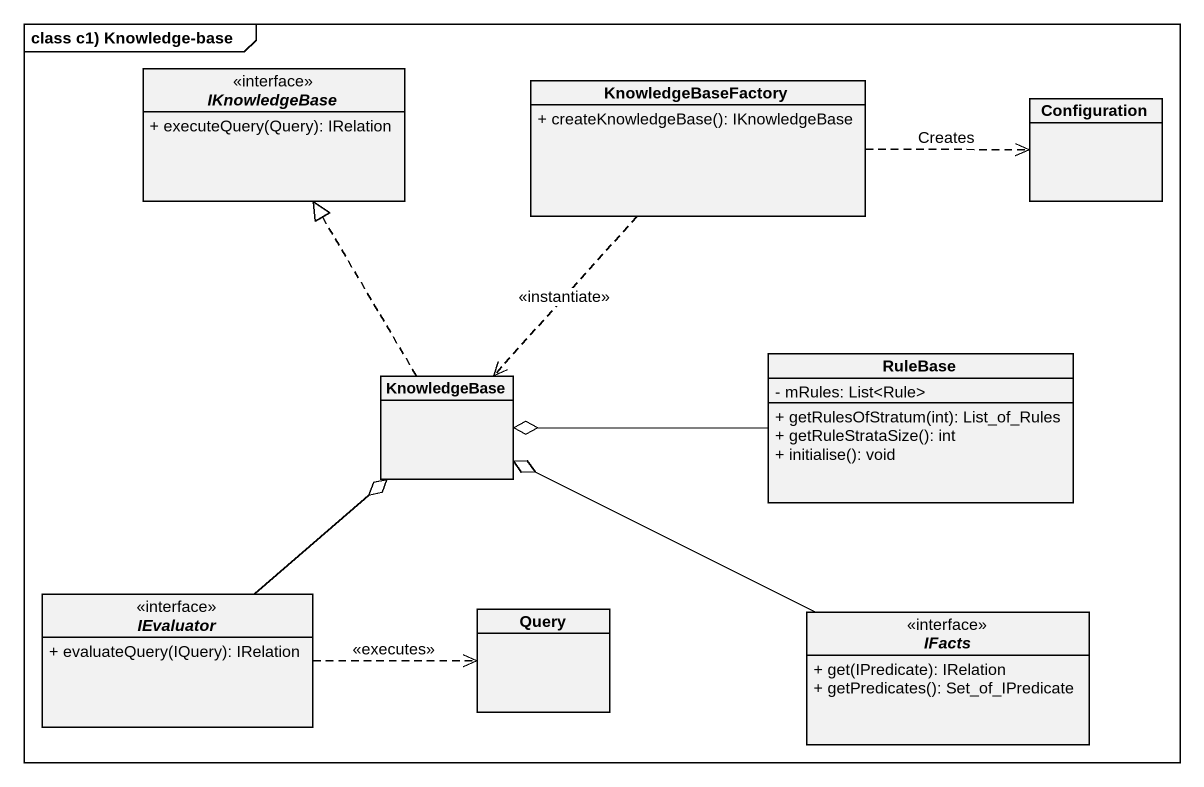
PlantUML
@startuml
mainframe class c1) Knowledge-base
hide circle
hide empty members
skinparam classAttributeIconSize 0
interface IKnowledgeBase <<interface>> {
  + executeQuery(Query): IRelation
}
class KnowledgeBaseFactory {
  + createKnowledgeBase(): IKnowledgeBase
}
class Configuration
class RuleBase {
  - mRules: List<Rule>
  + getRulesOfStratum(int): List_of_Rules
  + getRuleStrataSize(): int
  + initialise(): void
}
class KnowledgeBase
interface IEvaluator <<interface>> {
  + evaluateQuery(IQuery): IRelation
}
class Query
interface IFacts <<interface>> {
  + get(IPredicate): IRelation
  + getPredicates(): Set_of_IPredicate
}
KnowledgeBaseFactory .right.> Configuration : Creates
KnowledgeBaseFactory ..> KnowledgeBase : <<instantiate>>
RuleBase -left-o KnowledgeBase
KnowledgeBase .up.|> IKnowledgeBase
IEvaluator -up-o KnowledgeBase
IEvaluator .right.> Query : <<executes>>
IFacts -left-o KnowledgeBase
@enduml
